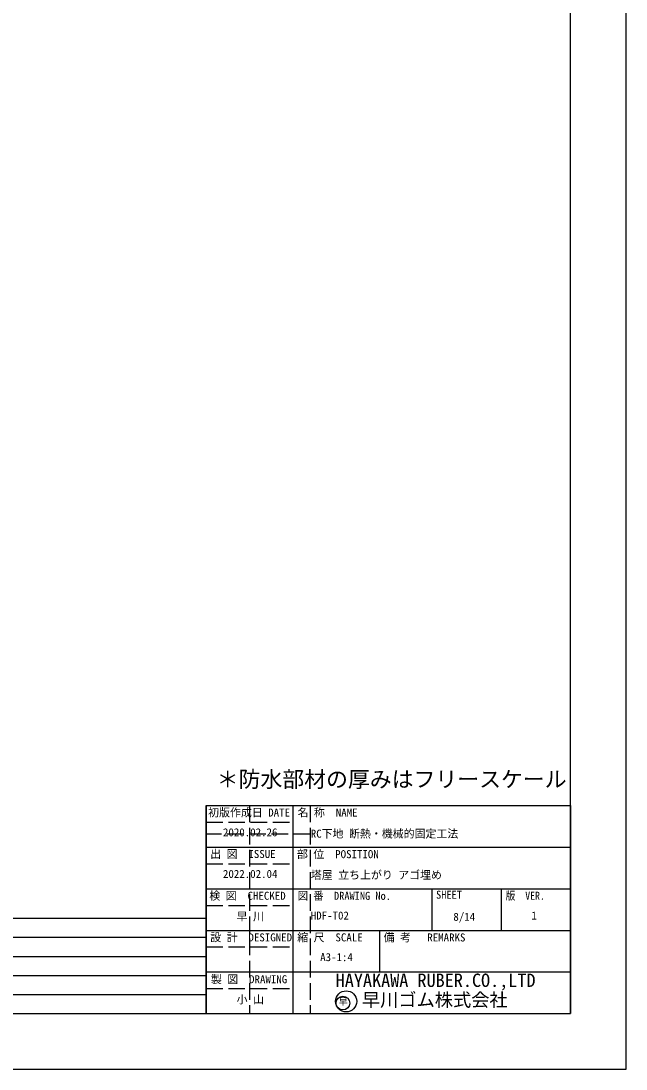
# Model space of a CAD drawing. Units: millimetres on the paper, with parts at other scales. Extents: x -210 to 1470, y -148 to 1040.
# Drawn here: x 1034 to 1470, y -148 to 607 of the extents above; entities that cross this region are included whole.
import ezdxf
from ezdxf.enums import TextEntityAlignment as Align

# ---------------------------------------------------------------- set-up
doc = ezdxf.new("R2010")
doc.units = ezdxf.units.MM
doc.linetypes.add('DASHED3', pattern=[4, 3, -1])
for name, color, linetype in [('0-5_仮想線', 1, 'DASHED3'), ('0-6_図面枠', 7, 'Continuous'), ('0-8_文字', 5, 'Continuous'), ('0-C_表題欄', 7, 'Continuous'), ('0-E_輪郭線', 2, 'Continuous')]:
    doc.layers.add(name, color=color, linetype=linetype)
doc.styles.add('MS Gothic', font='')
doc.styles.get('MS Gothic').set_extended_font_data('MS Gothic')

# ---------------------------------------------------------------- blocks, each defined once
blk = doc.blocks.new('表題欄(建築)')
at = {"layer": '0-5_仮想線'}
for p, q in [((7.8125, 37.5), (7.8125, 0)), ((18.75, 37.5), (18.75, 0)), ((0, 34.5), (15.625, 34.5)), ((18.75, 32.3438), (0, 32.3438)), ((0, 27), (15.625, 27)), ((0, 19.5), (15.625, 19.5)), ((0, 12), (15.625, 12)), ((0, 4.5), (15.625, 4.5))]:
    blk.add_line(p, q, dxfattribs=at)
at = {"layer": '0-C_表題欄'}
for p, q in [((0, 37.5), (65.625, 37.5)), ((0, 0), (0, 37.5)), ((15.625, 37.5), (15.625, 0)), ((65.625, 37.5), (65.625, 0)), ((0, 30), (15.625, 30)), ((0, 30), (65.625, 30)), ((0, 22.5), (65.625, 22.5)), ((40.625, 22.5), (40.625, 15)), ((53.125, 22.5), (53.125, 15)), ((0, 15), (65.625, 15)), ((31.25, 15), (31.25, 7.5)), ((0, 7.5), (65.625, 7.5))]:
    blk.add_line(p, q, dxfattribs=at)
blk.add_lwpolyline([(0, 37.5), (0, 0), (65.625, 0)], dxfattribs=at)
for centre, radius in [((25.2227, 2.1988), 1.8994), ((24.6432, 1.8951), 1.2434)]:
    blk.add_circle(centre, radius, dxfattribs=at)
at = {"layer": '0-C_表題欄', "style": 'MS Gothic'}
for s, height, p in [('初版作成日 DATE', 1.443, (0.3595, 35.0749)), ('名 称  NAME', 1.443, (16.4718, 35.0749)), ('出 図  ISSUE', 1.443, (0.7322, 27.6053)), ('部 位  POSITION', 1.443, (16.3595, 27.5749)), ('検 図  CHECKED', 1.443, (0.5739, 20.0749)), ('設 計  DESIGNED', 1.443, (0.7421, 12.5749)), ('縮 尺  SCALE', 1.443, (16.4083, 12.5749)), ('備 考   REMARKS', 1.443, (31.9692, 12.5597)), ('製 図  DRAWING', 1.443, (0.8544, 5.0292)), ('HAYAKAWA RUBER.CO.,LTD', 2.405, (23.3343, 4.0757)), ('早川ゴム株式会社', 2.405, (28.0639, 0.5588))]:
    blk.add_text(s, height=height, dxfattribs=at).set_placement(p, align=Align.BOTTOM_LEFT)
for s, height, width, p in [('図 番  DRAWING No.', 1.443, 0.95, (16.4889, 20.0673)), ('SHEET', 1.443, 0.95, (41.4146, 20.2653)), ('版\u3000VER.', 1.443, 0.9, (53.9304, 20.0825)), ('早', 1.247, 0.9, (23.8995, 1.1678))]:
    blk.add_text(s, height=height, dxfattribs=dict(at, width=width)).set_placement(p, align=Align.BOTTOM_LEFT)

msp = doc.modelspace()

# ---------------------------------------------------------------- linework, layer by layer
at = {"layer": '0-6_図面枠'}
msp.add_lwpolyline([(1470, -148.5), (1470, 1039.5), (-210, 1039.5), (-210, -148.5)], close=True, dxfattribs=at)
at = {"layer": '0-C_表題欄'}
for p, q in [((717.5, -39.75), (1167.5, -39.75)), ((1167.5, -108.5), (1167.5, -39.75)), ((717.5, -53.5), (1167.5, -53.5)), ((717.5, -67.25), (1167.5, -67.25)), ((717.5, -81), (1167.5, -81)), ((717.5, -94.75), (1167.5, -94.75)), ((717.5, -108.5), (1167.5, -108.5))]:
    msp.add_line(p, q, dxfattribs=at)
at = {"layer": '0-E_輪郭線'}
msp.add_lwpolyline([(1430, 999.5), (-170, 999.5), (-170, -108.5), (1430, -108.5)], close=True, dxfattribs=at)

# ---------------------------------------------------------------- block references
at = {"layer": '0-C_表題欄', "xscale": 4, "yscale": 4}
msp.add_blockref('表題欄(建築)', (1167.5, -108.5), dxfattribs=at)

# ---------------------------------------------------------------- texts
at = {"layer": '0-8_文字', "color": 7, "style": 'MS Gothic'}
msp.add_text('＊防水部材の厚みはフリースケール', height=11.55, dxfattribs=at).set_placement((1175.132, 51.239), align=Align.BOTTOM_LEFT)
at = {"layer": '0-C_表題欄', "style": 'MS Gothic'}
for s, p in [('2020.02.26', (1179.623, 17.561)), ('RC下地 断熱・機械的固定工法', (1242.868, 16.587)), ('2022.02.04', (1179.623, -12.439)), ('塔屋 立ち上がり アゴ埋め', (1242.929, -13.2)), ('早 川', (1189.461, -43.17)), ('HDF-T02', (1242.868, -42.439)), ('8/14', (1345.585, -43.353)), ('1', (1401.862, -42.439)), ('A3-1:4', (1249.676, -72.439)), ('小 山', (1189.491, -102.957))]:
    msp.add_text(s, height=5.773, dxfattribs=at).set_placement(p, align=Align.BOTTOM_LEFT)

doc.saveas('drawing.dxf')
